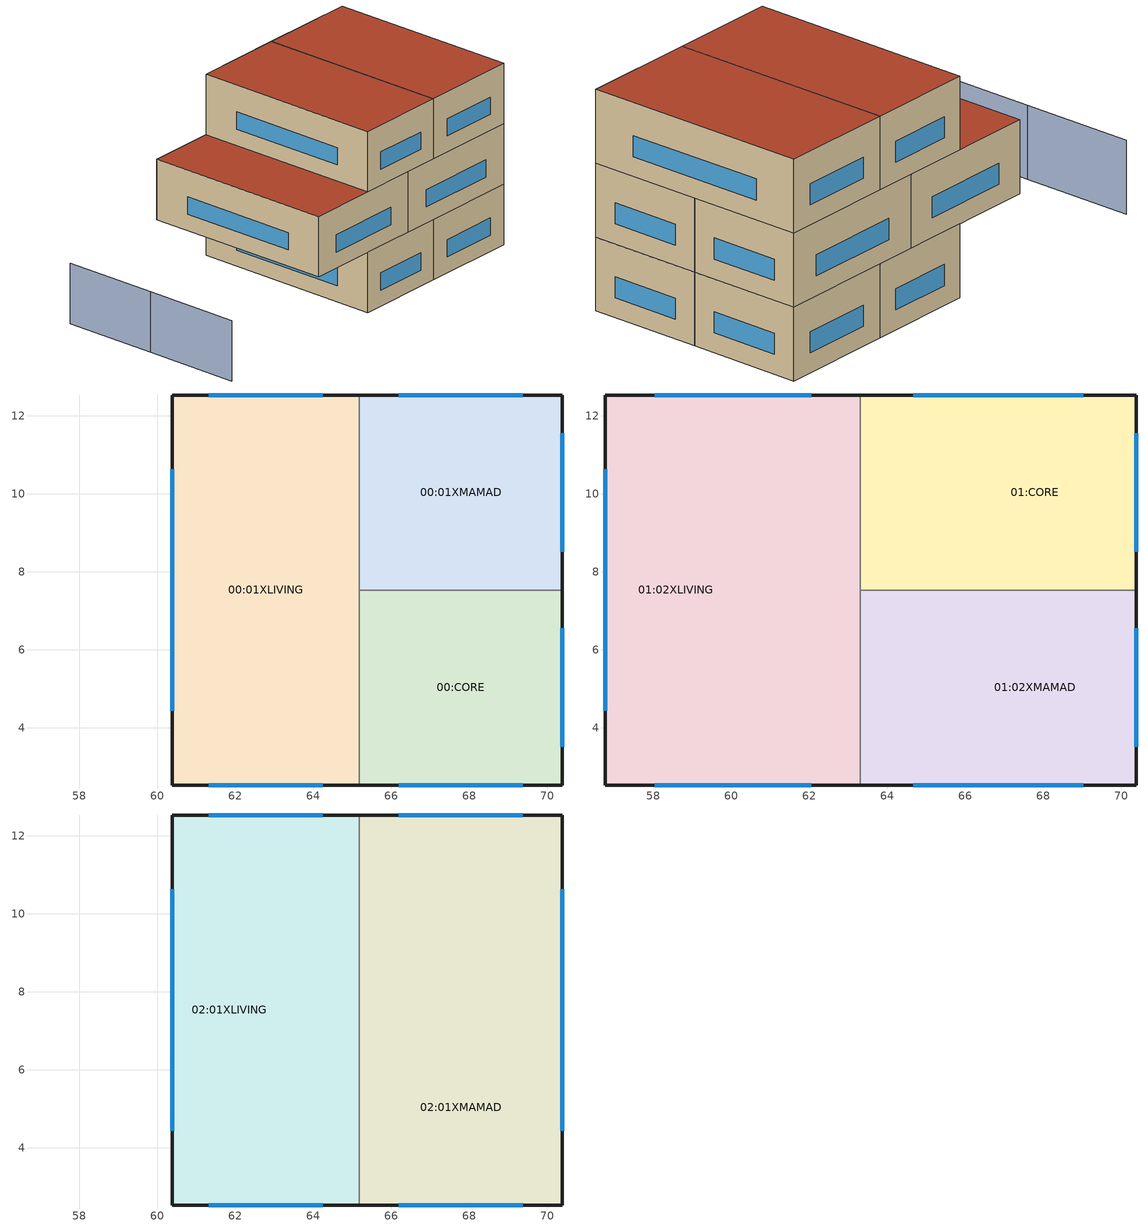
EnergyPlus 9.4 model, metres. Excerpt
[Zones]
00:01XLIVING
 floor ground (0_GroundFloor_0cm): 65.19,2.53 60.39,2.53 60.39,12.53 65.19,12.53 z0
 wall outside (0_ExtWall Pumice 22cm): 65.19,12.53 60.39,12.53 60.39,2.53 65.19,2.53 z0:3.15
 wall to 00:CORE (0_SemiExposedWall ThermalPlaster200 2.5cm): 65.19,2.53 65.19,7.53 z0:3.15
 wall to 00:01XMAMAD (0_IntPartition 20cm concrete): 65.19,7.53 65.19,12.53 z0:3.15
 window (6+6+6 - 1001): 64.25,12.53 61.32,12.53 / 60.39,10.63 60.39,4.43 / 61.32,2.53 64.25,2.53 z0.85:1.75
00:CORE
 floor ground (0_GroundFloor_0cm): 70.39,2.53 65.19,2.53 65.19,7.53 70.39,7.53 z0
 wall outside (0_ExtWall Pumice 22cm): 65.19,2.53 70.39,2.53 70.39,7.53 z0:3.15
 wall to 00:01XMAMAD (0_SemiExposedWall ThermalPlaster200 2.5cm_Rev): 70.39,7.53 65.19,7.53 z0:3.15
 window (6+6+6 - 1001): 70.39,3.5 70.39,6.55 / 66.2,2.53 69.37,2.53 z0.85:1.75
00:01XMAMAD
 floor ground (0_GroundFloor_0cm): 70.39,7.53 65.19,7.53 65.19,12.53 70.39,12.53 z0
 wall outside (0_ExtWall Pumice 22cm): 70.39,7.53 70.39,12.53 65.19,12.53 z0:3.15
 window (6+6+6 - 1001): 70.39,8.5 70.39,11.55 / 69.37,12.53 66.2,12.53 z0.85:1.75
01:02XLIVING
 floor outside (0_ExtFloor 4cm polyash): 60.39,2.53 56.78,2.53 56.78,12.53 60.39,12.53 z3.15
 floor to 00:01XLIVING (0_IntFloor_Reversed_Rev): 63.32,2.53 60.39,2.53 60.39,12.53 63.32,12.53 z3.15
 wall outside (0_ExtWall Pumice 22cm): 63.32,12.53 56.78,12.53 56.78,2.53 63.32,2.53 z3.15:6.3
 wall to 01:02XMAMAD (0_IntPartition 20cm concrete): 63.32,2.53 63.32,7.53 z3.15:6.3
 wall to 01:CORE (0_SemiExposedWall ThermalPlaster200 2.5cm): 63.32,7.53 63.32,12.53 z3.15:6.3
 window (6+6+6 - 1001): 62.06,12.53 58.04,12.53 / 56.78,10.63 56.78,4.43 / 58.04,2.53 62.06,2.53 z4:4.9
 roof outside (0_FlatRoofTiled 5cm EPS): 56.78,2.53 60.39,2.53 60.39,12.53 56.78,12.53 z6.3
01:02XMAMAD
 floor to 00:01XLIVING (0_IntFloor_Reversed_Rev): 65.19,2.53 63.32,2.53 63.32,7.53 65.19,7.53 z3.15
 floor to 00:CORE (0_SemiExposedFloor 2cm EPS_Reversed_Rev): 70.39,2.53 65.19,2.53 65.19,7.53 70.39,7.53 z3.15
 wall outside (0_ExtWall Pumice 22cm): 63.32,2.53 70.39,2.53 70.39,7.53 z3.15:6.3
 wall to 01:CORE (0_SemiExposedWall ThermalPlaster200 2.5cm): 70.39,7.53 63.32,7.53 z3.15:6.3
 window (6+6+6 - 1001): 70.39,3.5 70.39,6.55 / 64.67,2.53 69.03,2.53 z4:4.9
01:CORE
 floor to 00:01XLIVING (0_SemiExposedCeiling 2cm EPS_Rev): 65.19,7.53 63.32,7.53 63.32,12.53 65.19,12.53 z3.15
 floor to 00:01XMAMAD (0_SemiExposedCeiling 2cm EPS_Rev): 70.39,7.53 65.19,7.53 65.19,12.53 70.39,12.53 z3.15
 wall outside (0_ExtWall Pumice 22cm): 70.39,7.53 70.39,12.53 63.32,12.53 z3.15:6.3
 window (6+6+6 - 1001): 70.39,8.5 70.39,11.55 / 69.03,12.53 64.67,12.53 z4:4.9
02:01XLIVING
 floor to 01:02XLIVING (0_IntFloor): 63.32,2.53 60.39,2.53 60.39,12.53 63.32,12.53 z6.3
 floor to 01:02XMAMAD (0_IntFloor): 65.19,2.53 63.32,2.53 63.32,7.53 65.19,7.53 z6.3
 floor to 01:CORE (0_SemiExposedFloor 2cm EPS): 65.19,7.53 63.32,7.53 63.32,12.53 65.19,12.53 z6.3
 wall outside (0_ExtWall Pumice 22cm): 65.19,12.53 60.39,12.53 60.39,2.53 65.19,2.53 z6.3:9.45
 wall to 02:01XMAMAD (0_IntPartition 20cm concrete): 65.19,2.53 65.19,12.53 z6.3:9.45
 window (6+6+6 - 1001): 64.25,12.53 61.32,12.53 / 60.39,10.63 60.39,4.43 / 61.32,2.53 64.25,2.53 z7.15:8.05
 roof outside (0_FlatRoofTiled 5cm EPS): 60.39,2.53 65.19,2.53 65.19,12.53 60.39,12.53 z9.45
02:01XMAMAD
 floor to 01:02XMAMAD (0_IntFloor): 70.39,2.53 65.19,2.53 65.19,7.53 70.39,7.53 z6.3
 floor to 01:CORE (0_SemiExposedFloor 2cm EPS): 70.39,7.53 65.19,7.53 65.19,12.53 70.39,12.53 z6.3
 wall outside (0_ExtWall Pumice 22cm): 65.19,2.53 70.39,2.53 70.39,12.53 65.19,12.53 z6.3:9.45
 window (6+6+6 - 1001): 70.39,4.43 70.39,10.63 / 69.37,12.53 66.2,12.53 / 66.2,2.53 69.37,2.53 z7.15:8.05
 roof outside (0_FlatRoofTiled 5cm EPS): 65.19,2.53 70.39,2.53 70.39,12.53 65.19,12.53 z9.45
shading: 50.39,2.53 50.39,7.53 / 50.39,7.53 50.39,12.53 z0:3.15
[Site:Location]
1 (01-01:31-12)  (01-01:31-12): Latitude=51.15; Longitude=-0.18; Time Zone=0; Elevation {m}=62
[Site:GroundTemperature:BuildingSurface]
18, 18, 18, 18, 18, 18, 18, 18, 18, 18, 18, 18
[Site:GroundTemperature:Deep]
18, 18, 18, 18, 18, 18, 18, 18, 18, 18, 18, 18
[Site:GroundTemperature:Shallow]
18, 18, 18, 18, 18, 18, 18, 18, 18, 18, 18, 18
[Site:GroundTemperature:FCfactorMethod]
January FCfactorMethod ground temperature {C}=4.16; Februry FCfactorMethod ground temperature {C}=5.3; March FCfactorMethod ground temperature {C}=7.51; April FCfactorMethod ground temperature {C}=9.61; May FCfactorMethod ground temperature {C}=13.58; June FCfactorMethod ground temperature {C}=15.67; July FCfactorMethod ground temperature {C}=16.24; August FCfactorMethod ground temperature {C}=15.18; September FCfactorMethod ground temperature {C}=12.74; October FCfactorMethod ground temperature {C}=9.69; November FCfactorMethod ground temperature {C}=6.69; December FCfactorMethod ground temperature {C}=4.7
[Site:GroundReflectance]
0.2, 0.2, 0.2, 0.2, 0.2, 0.2, 0.2, 0.2, 0.2, 0.2, 0.2, 0.2
[Site:GroundReflectance:SnowModifier]
2, 2
[Building]
Residential 2023: North Axis=0; Terrain=Suburbs; Loads Convergence Tolerance=.04; Temperature Convergence Tolerance=.4; Solar Distribution=FullExterior; Maximum number of warmup days=25; Minimum number of warmup days=6
[Construction]
0_GroundFloor_0cm: _1045_RegularConcrete_1.1.1_.2, _1045 Sand and gravel_10.1_.08, _1045_Cemented Plaster_2.2_.02, _1045 Ceramic porcelain_12.1_.01
0_IntFloor_Reversed_Rev; 0_IntFloor: _1045 Ceramic porcelain_12.1_.02, _1045_Cemented Plaster_2.2_.02, _1045 Sand and gravel_10.1_.08, _1045_RegularConcrete_1.1.1_.2, _1045_IntTiah_Cement Lime Plaster_2.1_.02
0_SemiExposedCeiling 2cm EPS_Rev; 0_SemiExposedFloor 2cm EPS_Reversed_Rev; 0_SemiExposedFloor 2cm EPS: _1045_Cemented Plaster_2.2_.02, _1045_RegularConcrete_1.1.1_.2, _1045 Expanded Polystyrene EPS 30_14.1_.02, _1045 Sand and gravel_10.1_.08, _1045_Cemented Plaster_2.2_.02, _1045 Ceramic porcelain_12.1_.01
0_SemiExposedWall ThermalPlaster200 2.5cm: _1045 Thermal Plaster Polystyrene Aggregate 225_2.3_.025, _1045_RegularConcrete_1.1.1_.2, _1045_IntTiah_Cement Lime Plaster_2.1_.015
0_SemiExposedWall ThermalPlaster200 2.5cm_Rev: _1045_IntTiah_Cement Lime Plaster_2.1_.015, _1045_RegularConcrete_1.1.1_.2, _1045 Thermal Plaster Polystyrene Aggregate 225_2.3_.025
0_IntPartition 20cm concrete: _1045_IntTiah_Cement Lime Plaster_2.1_.015, _1045_RegularConcrete_1.1.1_.2, _1045_IntTiah_Cement Lime Plaster_2.1_.015
0_ExtWall Pumice 22cm: _1045_Cemented Plaster_2.2_.02, _Block Pumice 22sm_.22, _1045_IntTiah_Cement Lime Plaster_2.1_.015
0_FlatRoofTiled 5cm EPS: _1045 Ceramic porcelain_12.1_.01, _1045_Cemented Plaster_2.2_.02, _1045 Sand and gravel_10.1_.08, _Bitumen_.005, _1045 Light Concrete Coarse Aggregate NonQuartsSand 1200_1.2.1_.05, _1045 Expanded Polystyrene EPS 30_14.1_.05, _1045_RegularConcrete_1.1.1_.2, _1045_IntTiah_Cement Lime Plaster_2.1_.015
0_ExtFloor 4cm polyash: _1045_Cemented Plaster_2.2_.02, 0_polyash 200_.04, _1045_RegularConcrete_1.1.1_.2, _1045 Sand and gravel_10.1_.08, _1045_Cemented Plaster_2.2_.02, _1045 Ceramic porcelain_12.1_.01
6+6+6 - 1001: 3, 1001, 3
6+6+6 - 2001: 30001, 3, 1001, 3
[WindowMaterial:Gas]
1001: Gas type (Air - Argon - Krypton - Xenon - SF6 - Custom)=Air; Thickness {m}=.006
[WindowMaterial:Glazing]
3: Optical data type {SpectralAverage or Spectral}=SpectralAverage; Thickness {m}=.006; Solar transmittance at normal incidence=.775; Solar reflectance at normal incidence: front side=.071; Solar reflectance at normal incidence: back side=.071; Visible transmittance at normal incidence=.881; Visible reflectance at normal incidence: front side=.08; Visible reflectance at normal incidence: back side=.08; IR transmittance at normal incidence=0; IR emissivity: front side=.84; IR emissivity: back side=.84; Conductivity {W/m-K}=.9; Dirt Correction Factor for Solar and Visible Transmittance=1
[WindowMaterial:Shade]
30001: Solar transmittance=0; Solar reflectance=.2; Visible transmittance=0; Visible reflectance=.2; IR Thermal emissivity=.9; IR Thermal transmittance=0; Thickness {m}=.01; Conductivity {W/m-K}=.1; Shade-to-glass distance=.05; Shade top opening multiplier=0; Shade bottom opening multiplier=0; Shade left-side opening multiplier=0; Shade right-side opening multiplier=0; Air-flow permeability=0
[Material] Thermal Emittance=.9; Solar Absorptance=.4; Visible Absorptance=.4
Name | Roughness | Thickness {m} | Conductivity {w/m-K} | Density {kg/m3} | Specific Heat {J/kg-K}
_1045_RegularConcrete_1.1.1_.2 | MediumRough | .2 | 2 | 2400 | 1000
_1045 Sand and gravel_10.1_.08 | Rough | .08 | 2 | 1950 | 1045
_1045_Cemented Plaster_2.2_.02 | Rough | .02 | 1 | 1800 | 1000
_1045 Ceramic porcelain_12.1_.01 | Smooth | .01 | 1.3 | 2300 | 840
_1045_IntTiah_Cement Lime Plaster_2.1_.02 | Smooth | .02 | .8 | 1600 | 1000
_1045 Ceramic porcelain_12.1_.02 | Smooth | .02 | 1.3 | 2300 | 840
_1045 Expanded Polystyrene EPS 30_14.1_.02 | Rough | .02 | .034 | 30 | 1450
_1045 Thermal Plaster Polystyrene Aggregate 225_2.3_.025 | Rough | .025 | .073 | 225 | 1000
_1045_IntTiah_Cement Lime Plaster_2.1_.015 | Smooth | .015 | .8 | 1600 | 1000
_Block Pumice 22sm_.22 | MediumRough | .22 | .244 | 795 | 970
_Bitumen_.005 | Rough | .005 | .17 | 1200 | 1660
_1045 Light Concrete Coarse Aggregate NonQuartsSand 1200_1.2.1_.05 | MediumRough | .05 | .62 | 1200 | 1000
_1045 Expanded Polystyrene EPS 30_14.1_.05 | Rough | .05 | .034 | 30 | 1450
0_polyash 200_.04 | Rough | .04 | .0698 | 200 | 1000
[WindowShadingControl] Shading type=ExteriorShade; Name of glazed construction with shading=6+6+6 - 2001; Shading control type=OnIfScheduleAllows; Schedule=0_(2023) Baseline Residential Shading Schedule - Zones A/B; Shading control is scheduled=Yes; Glare control is active=No; Type of slat angle control=FixedSlatAngle; Setpoint 2=0; Multiple Surface Control Type=Group
Name | Zone | Fenestration Surface 1 | Fenestration Surface 2 | Fenestration Surface 3
11001 | 00:01XLIVING | 00:01XLIVING_Wall_4_0_0_0_0_0_Win | 00:01XLIVING_Wall_5_0_0_0_0_0_Win | 00:01XLIVING_Wall_6_0_0_0_0_0_Win
21001 | 00:CORE | 00:CORE_Wall_2_0_0_0_0_0_Win | 00:CORE_Wall_5_0_0_0_0_0_Win
31001 | 00:01XMAMAD | 00:01XMAMAD_Wall_2_0_0_0_0_0_Win | 00:01XMAMAD_Wall_3_0_0_0_0_0_Win
41001 | 02:01XLIVING | 02:01XLIVING_Wall_3_0_0_0_0_0_Win | 02:01XLIVING_Wall_4_0_0_0_0_0_Win | 02:01XLIVING_Wall_5_0_0_0_0_0_Win
51001 | 02:01XMAMAD | 02:01XMAMAD_Wall_2_0_0_0_0_0_Win | 02:01XMAMAD_Wall_3_0_0_0_0_0_Win | 02:01XMAMAD_Wall_5_0_0_0_0_0_Win
61001 | 01:02XLIVING | 01:02XLIVING_Wall_4_0_0_0_0_0_Win | 01:02XLIVING_Wall_5_0_0_0_0_0_Win | 01:02XLIVING_Wall_6_0_0_0_0_0_Win
71001 | 01:02XMAMAD | 01:02XMAMAD_Wall_2_0_0_0_0_0_Win | 01:02XMAMAD_Wall_5_0_0_0_0_0_Win
81001 | 01:CORE | 01:CORE_Wall_2_0_0_0_0_0_Win | 01:CORE_Wall_3_0_0_0_0_0_Win
[Zone] Relative North (to building)=0; Zone Type=1; Zone multiplier=1; Zone inside convection algorithm=TARP
Name | Zone volume | Floor Area | Part Of Total Floor Area
00:01XLIVING; 02:01XLIVING | 151.353 | 48.0486 | Yes
00:CORE | 81.8235 | 25.9757 | No
00:01XMAMAD | 81.8235 | 25.9757 | Yes
02:01XMAMAD | 163.647 | 51.9514 | Yes
01:02XLIVING | 205.9461 | 65.3797 | Yes
01:02XMAMAD | 111.3374 | 35.3452 | Yes
01:CORE | 111.3374 | 35.3452 | No
[PEOPLE] Number of People SCHEDULE=0_Baseline Residential Occupancy Schedule; Number of People Calculation Method=People/Area; People per Zone Floor Area=.04; radiant fraction=.3; User Specified Sensible Fraction=AutoCalculate; CO2 generation rate per unit of activity level (units m3/s-W=3.82e-08; Enable ASHRAE 55 comfort warnings=No; MRT Calculation Type=ZoneAveraged; Work Efficiency SCHEDULE Name (0.0-1.0,real)=Work efficiency; Clothing Insulation Calculation Method=ClothingInsulationSchedule; Air Velocity SCHEDULE Name (units m/s, real)=Default Air Velocity for Comfort Calculations
Name | Zone | Activity level SCHEDULE Name (units W/person, real) | Clothing Insulation SCHEDULE Name (real)
People 00:01XLIVING | 00:01XLIVING | Activity Schedule 14898 | Clothing Schedule 14898
People 00:01XMAMAD | 00:01XMAMAD | Activity Schedule 14913 | Clothing Schedule 14913
People 02:01XLIVING | 02:01XLIVING | Activity Schedule 15055 | Clothing Schedule 15055
People 02:01XMAMAD | 02:01XMAMAD | Activity Schedule 15062 | Clothing Schedule 15062
People 01:02XLIVING | 01:02XLIVING | Activity Schedule 15032 | Clothing Schedule 15032
People 01:02XMAMAD | 01:02XMAMAD | Activity Schedule 15040 | Clothing Schedule 15040
[Lights] Lighting SCHEDULE=0_Baseline Residential Lighting Schedule; Design Level calculation method=Watts/Area; Return Air Fraction=0; Radiant fraction=.28; Fraction Visible=.22; Fraction Replaceable=1
Name | Zone | Watts per Zone Area {W/m2} | LightsEndUseKey
00:01XLIVING General lighting | 00:01XLIVING | 1 | ELECTRIC EQUIPMENT#00:01XLIVING#GeneralLights
00:01XMAMAD General lighting | 00:01XMAMAD | 2 | ELECTRIC EQUIPMENT#00:01XMAMAD#GeneralLights
02:01XLIVING General lighting | 02:01XLIVING | 2 | ELECTRIC EQUIPMENT#02:01XLIVING#GeneralLights
02:01XMAMAD General lighting | 02:01XMAMAD | 2 | ELECTRIC EQUIPMENT#02:01XMAMAD#GeneralLights
01:02XLIVING General lighting | 01:02XLIVING | 2 | ELECTRIC EQUIPMENT#01:02XLIVING#GeneralLights
01:02XMAMAD General lighting | 01:02XMAMAD | 2 | ELECTRIC EQUIPMENT#01:02XMAMAD#GeneralLights
[OtherEquipment] Fuel Type=Electricity; Equipment SCHEDULE=0_(2023) Baseline Residential Equipment Schedule; Design Level calculation method=Watts/Area; Latent fraction=0; Radiant fraction=.2; Fraction Lost=0; Carbon Dioxide Generation Rate=0; End-use category=General
Name | Zone | Watts per Zone Area {watts/m2}
00:01XLIVING Miscellaneous gain | 00:01XLIVING | 1.1
00:01XMAMAD Miscellaneous gain | 00:01XMAMAD | 9
02:01XLIVING Miscellaneous gain | 02:01XLIVING | 9
02:01XMAMAD Miscellaneous gain | 02:01XMAMAD | 9
01:02XLIVING Miscellaneous gain | 01:02XLIVING | 9
01:02XMAMAD Miscellaneous gain | 01:02XMAMAD | 9
[ZoneInfiltration:DesignFlowRate] Infiltration SCHEDULE=On 24/7; Design Volume Flow Rate calculation method=Flow/zone; Temperature Term Coefficient=0; Velocity Term Coefficient=0; Velocity Squared Term Coefficient=0
Name | Zone | Design Volume Flow Rate (m3/s) | Constant Term Coefficient
00:01XLIVING Infiltration | 00:01XLIVING | .042043 | 1.1
00:CORE Infiltration | 00:CORE | .022729 | 1
00:01XMAMAD Infiltration | 00:01XMAMAD | .022729 | 1
02:01XLIVING Infiltration | 02:01XLIVING | .042043 | 1
02:01XMAMAD Infiltration | 02:01XMAMAD | .045458 | 1
01:02XLIVING Infiltration | 01:02XLIVING | .057207 | 1
01:02XMAMAD Infiltration | 01:02XMAMAD | .030927 | 1
01:CORE Infiltration | 01:CORE | .030927 | 1
[ZoneVentilation:DesignFlowRate] Natural Ventilation SCHEDULE=0_(2023) Residential Natural ventilation Schedule - Zones  A/B; Design Volume Flow Rate calculation method=Flow/zone; Vent type - no fan energy=NATURAL; Pressure rise (Pa)=0; Total efficiency (0-1)=1; Constant Term Coefficient=1; Temperature Term Coefficient=0; Velocity Term Coefficient=0; Velocity Squared Term Coefficient=0; Minimum indoor temperature (degC)=-100; Maximum Indoor Temperature {C}=100; Max temperature difference for operation=2; Minimum outdoor Temperature (degC)=-100; Maximum outdoor Temperature {C}=100; Maximum WindSpeed {m/s}=40
Name | Zone | Natural ventilation rate (m3/s)
02:01XLIVING Nat Vent | 02:01XLIVING | .084085
02:01XMAMAD Nat Vent | 02:01XMAMAD | .090915
[ZoneControl:Thermostat]
00:01XLIVING Thermostat: 00:01XLIVING, Zone Control Type Sched, ThermostatSetpoint:DualSetpoint, Dual Setpoint - Zone 00:01XLIVING
00:01XMAMAD Thermostat: 00:01XMAMAD, Zone Control Type Sched, ThermostatSetpoint:DualSetpoint, Dual Setpoint - Zone 00:01XMAMAD
02:01XLIVING Thermostat: 02:01XLIVING, Zone Control Type Sched, ThermostatSetpoint:DualSetpoint, Dual Setpoint - Zone 02:01XLIVING
02:01XMAMAD Thermostat: 02:01XMAMAD, Zone Control Type Sched, ThermostatSetpoint:DualSetpoint, Dual Setpoint - Zone 02:01XMAMAD
01:02XLIVING Thermostat: 01:02XLIVING, Zone Control Type Sched, ThermostatSetpoint:DualSetpoint, Dual Setpoint - Zone 01:02XLIVING
01:02XMAMAD Thermostat: 01:02XMAMAD, Zone Control Type Sched, ThermostatSetpoint:DualSetpoint, Dual Setpoint - Zone 01:02XMAMAD
[ThermostatSetpoint:DualSetpoint]
Dual Setpoint - Zone 00:01XLIVING: 00:01XLIVING Heating Setpoint Schedule, 00:01XLIVING Cooling SP Sch
Dual Setpoint - Zone 00:01XMAMAD: 00:01XMAMAD Heating Setpoint Schedule, 00:01XMAMAD Cooling SP Sch
Dual Setpoint - Zone 02:01XLIVING: 02:01XLIVING Heating Setpoint Schedule, 02:01XLIVING Cooling SP Sch
Dual Setpoint - Zone 02:01XMAMAD: 02:01XMAMAD Heating Setpoint Schedule, 02:01XMAMAD Cooling SP Sch
Dual Setpoint - Zone 01:02XLIVING: 01:02XLIVING Heating Setpoint Schedule, 01:02XLIVING Cooling SP Sch
Dual Setpoint - Zone 01:02XMAMAD: 01:02XMAMAD Heating Setpoint Schedule, 01:02XMAMAD Cooling SP Sch
[Zone equipment]
00:01XLIVING: 00:01XLIVING Ideal Loads Air
00:01XMAMAD: 00:01XMAMAD Ideal Loads Air
02:01XLIVING: 02:01XLIVING Ideal Loads Air
02:01XMAMAD: 02:01XMAMAD Ideal Loads Air
01:02XLIVING: 01:02XLIVING Ideal Loads Air
01:02XMAMAD: 01:02XMAMAD Ideal Loads Air
[ZoneHVAC:IdealLoadsAirSystem] Maximum Heating Supply Air Temperature {C}=50; Minimum Cooling Supply Air Temperature {C}=13; Maximum Heating Supply Air Humidity Ratio {kg-H2O/kg-air}=.016; Minimum Cooling Supply Air Humidity Ratio {kg-H2O/kg-air}=.008; Heating Limit=NoLimit; Cooling Limit=NoLimit; Dehumidification Control Type=None; Humidification Control Type=None; Outdoor Air Economizer Type=NoEconomizer; Heat Recovery Type=None
Name | Heating Availability Schedule | Cooling availability schedule
00:01XLIVING Ideal Loads Air | 00:01XLIVING Heating Availability Sch | 00:01XLIVING Cooling Availability Sch
00:01XMAMAD Ideal Loads Air | 00:01XMAMAD Heating Availability Sch | 00:01XMAMAD Cooling Availability Sch
02:01XLIVING Ideal Loads Air | 02:01XLIVING Heating Availability Sch | 02:01XLIVING Cooling Availability Sch
02:01XMAMAD Ideal Loads Air | 02:01XMAMAD Heating Availability Sch | 02:01XMAMAD Cooling Availability Sch
01:02XLIVING Ideal Loads Air | 01:02XLIVING Heating Availability Sch | 01:02XLIVING Cooling Availability Sch
01:02XMAMAD Ideal Loads Air | 01:02XMAMAD Heating Availability Sch | 01:02XMAMAD Cooling Availability Sch
[Schedule:Compact]
On; On 24/7; Activity Schedule 14898: Any Number, Through: 12/31, For: AllDays, Until: 24:00, 1
Work efficiency: Any Number, Through: 12/31, For: AllDays, Until: 24:00, 0
Default Air Velocity for Comfort Calculations: Any Number, Through: 12/31, For: AllDays, Until: 24:00, 0.137
0_Baseline Residential Lighting Schedule: Fraction, Through: 31 Dec, For: AllDays, Until: 17:00, 0, Until: 24:00, 1
0_Baseline Residential Occupancy Schedule: Fraction, Through: 31 Dec, For: Alldays, Until: 08:00, 0.64, Until: 16:00, 0, Until: 24:00, 1
0_(2023) Baseline Residential Equipment Schedule: Fraction, Through: 31 Dec, For: AllDays, Until: 16:00, 0.11111, Until: 24:00, 1
0_(2023) Baseline Residential Shading Schedule - Zones A/B: On, Through: 31 Mar, For: Alldays, Until: 06:00, 1, Until: 18:00, 0, Until: 24:00, 1, Through: 30 Nov, For: Alldays, Until: 06:00, 0, Until: 18:00, 1, Until: 24:00, 0, Through: 31 Dec, For: Alldays, Until: 06:00, 1, Until: 18:00, 0, Until: 24:00, 1
0_(2023) Residential Natural ventilation Schedule - Zones  A/B: Fraction, Through: 31 March, For: AllDays, Until: 24:00, 0, Through: 30 November, For: AllDays, Until: 07:00, 1, Until: 20:00, 0, Until: 24:00, 1, Through: 31 December, For: AllDays, Until: 24:00, 0
Clothing Schedule 14898; Clothing Schedule 14913; Clothing Schedule 15055; Clothing Schedule 15062; Clothing Schedule 15032; Clothing Schedule 15040: Any Number, Through: 4/1, For: AllDays, Until: 24:00, 1, Through: 9/30, For: AllDays, Until: 24:00, .5, Through: 12/31, For: AllDays, Until: 24:00, 1
Activity Schedule 14913; Activity Schedule 15055; Activity Schedule 15062; Activity Schedule 15032; Activity Schedule 15040: Any Number, Through: 12/31, For: AllDays, Until: 24:00, 125
00:01XLIVING Heating Setpoint Schedule; 00:01XMAMAD Heating Setpoint Schedule; 02:01XLIVING Heating Setpoint Schedule; 02:01XMAMAD Heating Setpoint Schedule; 01:02XLIVING Heating Setpoint Schedule; 01:02XMAMAD Heating Setpoint Schedule: Temperature, Through: 31 March, For: AllDays, Until: 24:00, 20, Through: 30 November, For: AllDays, Until: 24:00, -50, Through: 31 December, For: AllDays, Until: 24:00, 20
00:01XLIVING Heating Availability Sch; 00:01XMAMAD Heating Availability Sch; 02:01XLIVING Heating Availability Sch; 02:01XMAMAD Heating Availability Sch; 01:02XLIVING Heating Availability Sch; 01:02XMAMAD Heating Availability Sch: Temperature, Through: 31 March, For: AllDays, Until: 24:00, 1, Through: 30 November, For: AllDays, Until: 24:00, 0, Through: 31 December, For: AllDays, Until: 24:00, 1
00:01XLIVING Cooling SP Sch; 00:01XMAMAD Cooling SP Sch; 02:01XLIVING Cooling SP Sch; 02:01XMAMAD Cooling SP Sch; 01:02XLIVING Cooling SP Sch; 01:02XMAMAD Cooling SP Sch: Temperature, Through: 31 March, For: AllDays, Until: 24:00, 100, Through: 30 November, For: AllDays, Until: 24:00, 24, Through: 31 December, For: AllDays, Until: 24:00, 100
00:01XLIVING Cooling Availability Sch; 00:01XMAMAD Cooling Availability Sch; 02:01XLIVING Cooling Availability Sch; 02:01XMAMAD Cooling Availability Sch; 01:02XLIVING Cooling Availability Sch; 01:02XMAMAD Cooling Availability Sch: Temperature, Through: 31 March, For: AllDays, Until: 24:00, 0, Through: 30 November, For: AllDays, Until: 24:00, 1, Through: 31 December, For: AllDays, Until: 24:00, 0
[Schedule:Day:Hourly]
Summer Control Type Day Sch; Winter Control Type Day Sch: Control Type, 4, 4, 4, 4, 4, 4, 4, 4, 4, 4, 4, 4, 4, 4, 4, 4, 4, 4, 4, 4, 4, 4, 4, 4
[Schedule:Week:Daily]
Summer Control Type Week Sch: Summer Control Type Day Sch, Summer Control Type Day Sch, Summer Control Type Day Sch, Summer Control Type Day Sch, Summer Control Type Day Sch, Summer Control Type Day Sch, Summer Control Type Day Sch, Summer Control Type Day Sch, Summer Control Type Day Sch, Summer Control Type Day Sch, Summer Control Type Day Sch, Summer Control Type Day Sch
Winter Control Type Week Sch: Winter Control Type Day Sch, Winter Control Type Day Sch, Winter Control Type Day Sch, Winter Control Type Day Sch, Winter Control Type Day Sch, Winter Control Type Day Sch, Winter Control Type Day Sch, Winter Control Type Day Sch, Winter Control Type Day Sch, Winter Control Type Day Sch, Winter Control Type Day Sch, Winter Control Type Day Sch
[Schedule:Year]
Zone Control Type Sched: Control Type, Winter Control Type Week Sch, 1, 1, 3, 31, Summer Control Type Week Sch, 4, 1, 9, 30, Winter Control Type Week Sch, 10, 1, 12, 31
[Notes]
Geometry convention template : ASHRAE 90.1
Zone geometry and surface areas : 2-Outer
Zone volume calculation method : 2-Outer
Zone floor area calculation method : 2-Outer
Window to wall ratio method : 2-Outer
Hourly weather file: C:\ProgramData\DesignBuilder\Weather Data\GBR_LONDON_GATWICK_IWEC.epw
